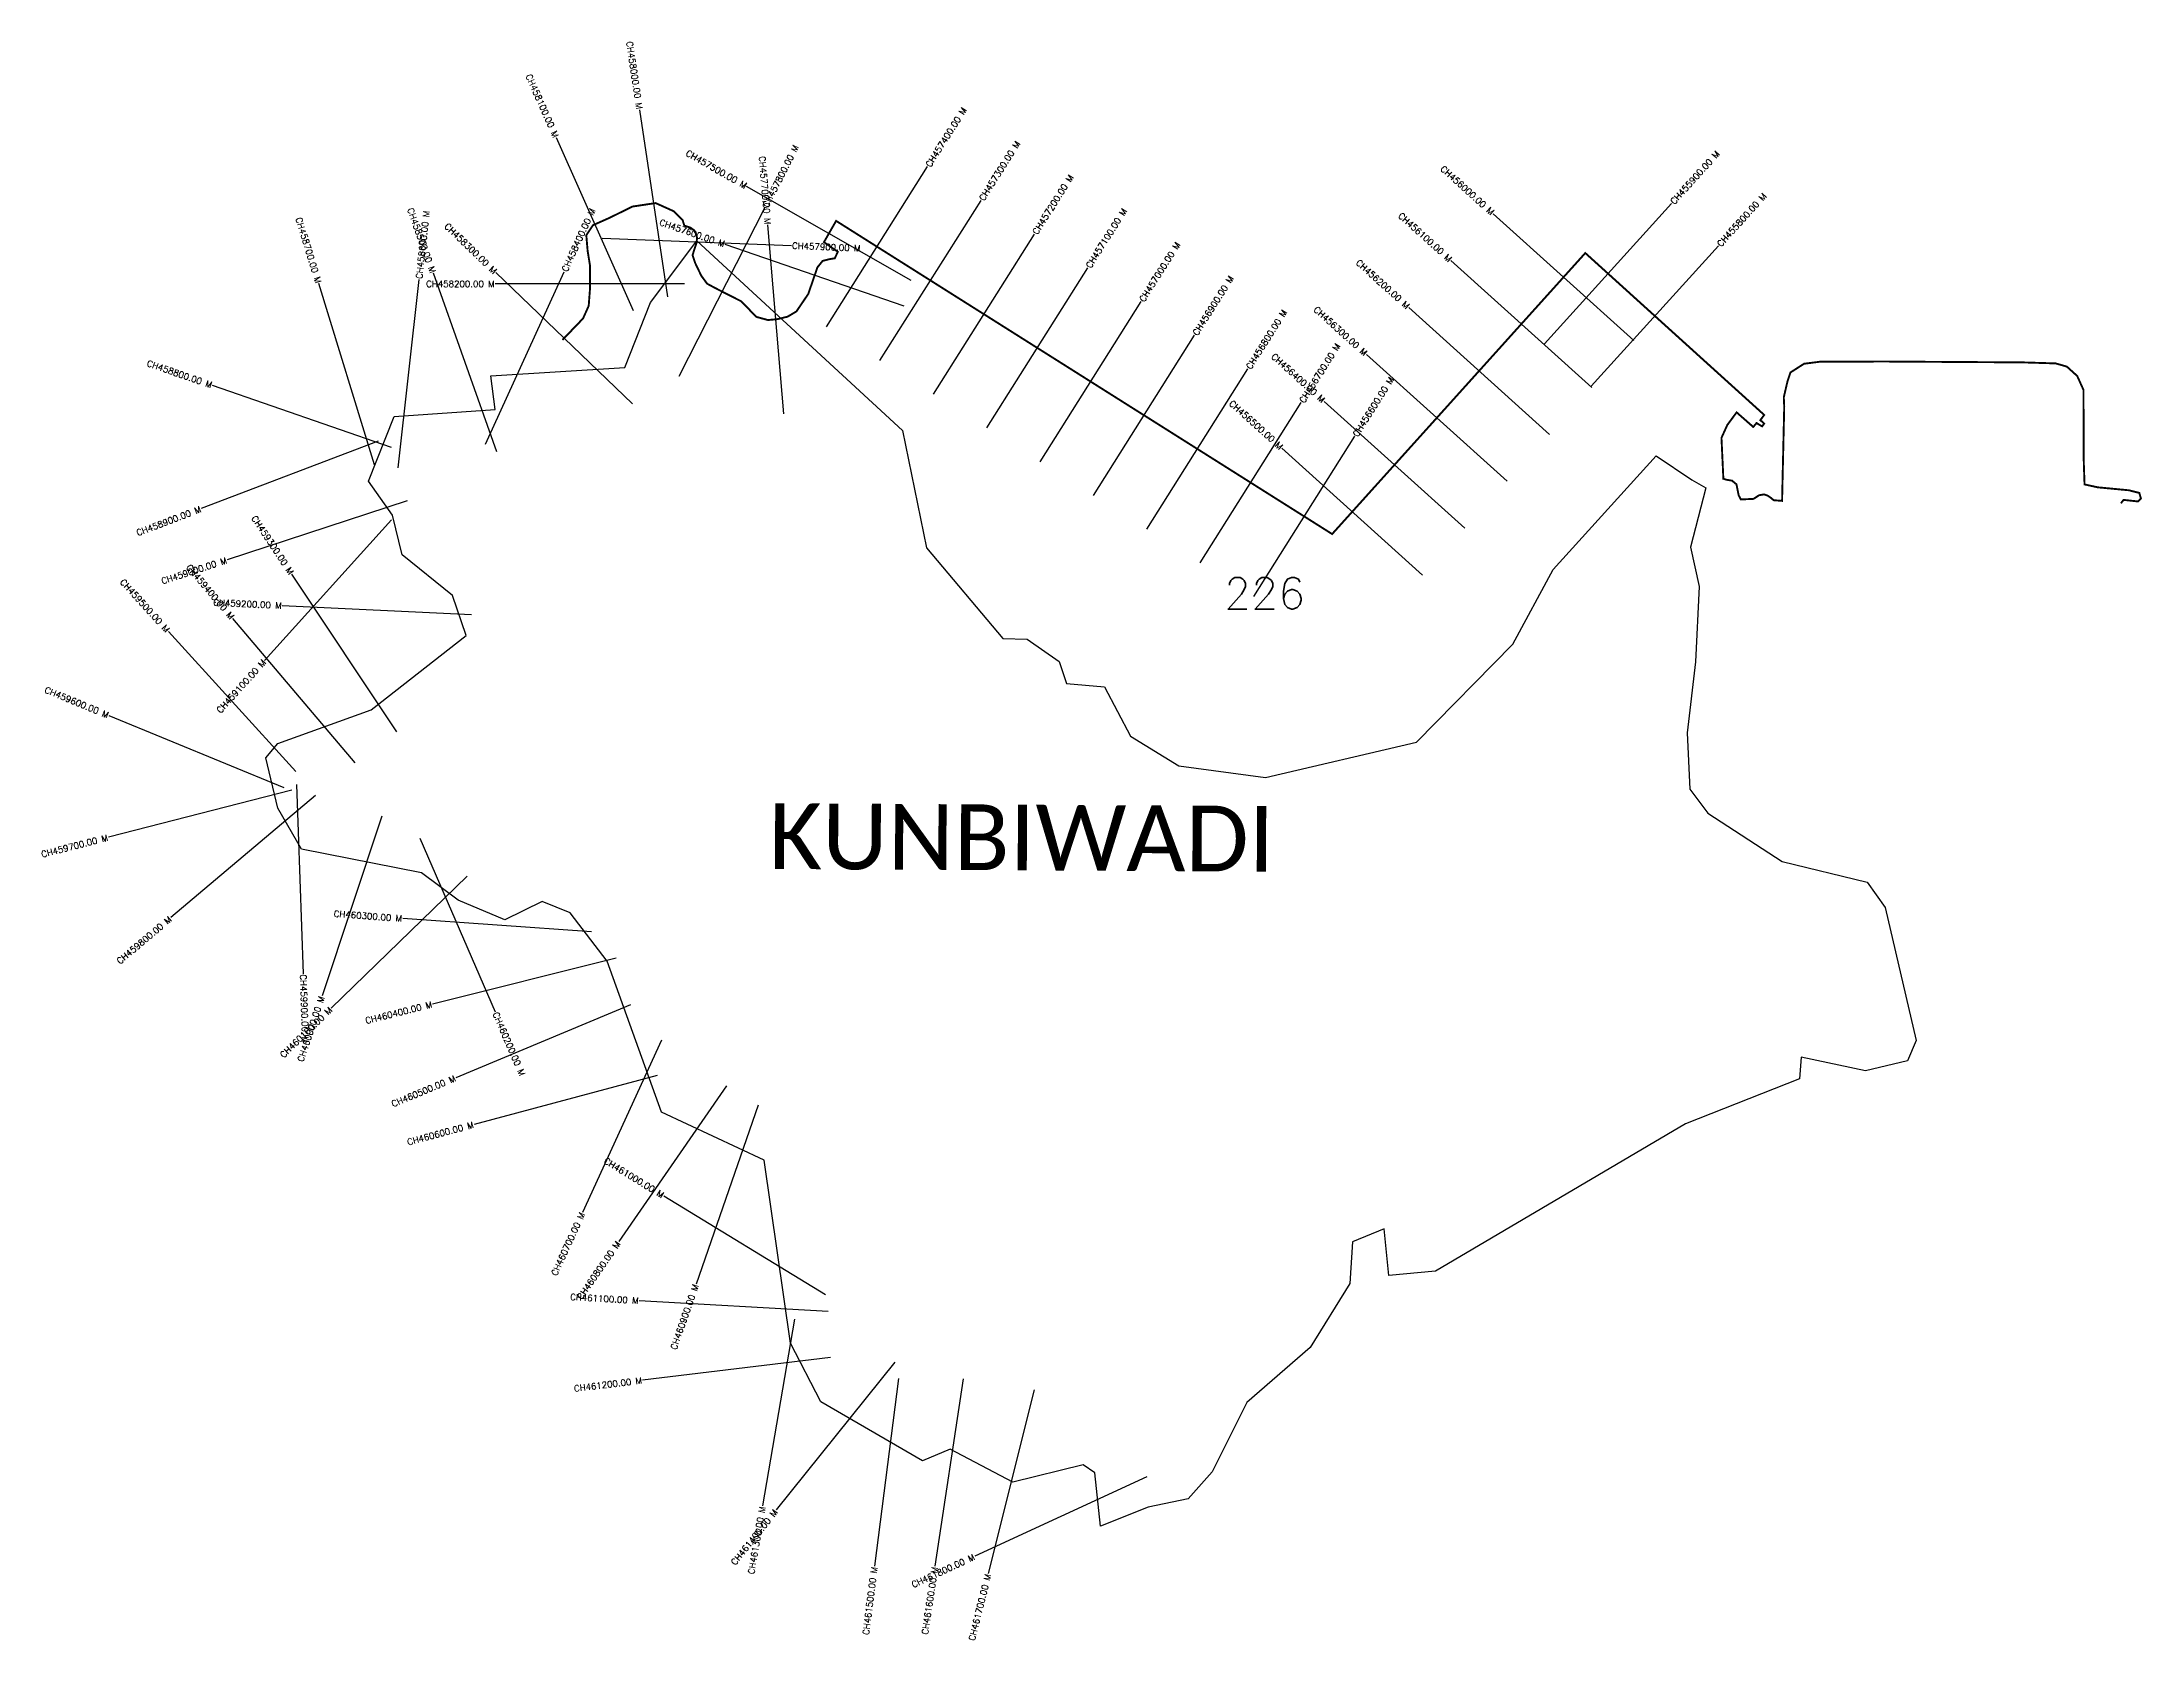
# Model space of a CAD drawing. Header units: metres. Extents: x 307337 to 310664, y 1912146 to 1914676.
import ezdxf
from ezdxf.enums import TextEntityAlignment as Align

# ---------------------------------------------------------------- set-up
doc = ezdxf.new("R2010")
doc.units = ezdxf.units.M
for name, color, linetype in [('ARTIFICIALLY PROTECTED', 4, 'Continuous'), ('CS', 134, 'Continuous'), ('CSMark', 6, 'Continuous'), ('village', 3, 'Continuous'), ('VILLAGE NAME', 250, 'Continuous')]:
    doc.layers.add(name, color=color, linetype=linetype)
doc.styles.get("Standard").update_dxf_attribs({"font": 'simplex.shx'})

msp = doc.modelspace()

# ---------------------------------------------------------------- linework, layer by layer
at = {"color": 6, "flags": 128}
msp.add_lwpolyline([(309894.2, 1914020.4), (309950.8, 1913982.7)], dxfattribs=at)
at = {"layer": 'ARTIFICIALLY PROTECTED', "const_width": 3, "flags": 128}
msp.add_lwpolyline([(310630.3, 1913945.4), (310634.5, 1913950.9), (310657.4, 1913948.4), (310662, 1913953), (310659.5, 1913961.9), (310643, 1913966.1), (310593.5, 1913970.8), (310572.7, 1913975.4), (310571.5, 1914010.5), (310571, 1914125.1), (310561.1, 1914147.1), (310544.6, 1914162), (310527, 1914167), (310475.7, 1914168.6), (310255.9, 1914170), (310153.8, 1914169.7), (310128.5, 1914166.5), (310106.9, 1914152.7), (310102.1, 1914138.3), (310096.3, 1914113.4), (310097, 1914098.4), (310093.6, 1913949.3), (310080.1, 1913950.4), (310077.3, 1913953.1), (310070.8, 1913957.6), (310065.2, 1913959.6), (310057.3, 1913958.3), (310048.4, 1913952.5), (310028.3, 1913951.6), (310024.9, 1913958), (310021.4, 1913975.5), (310014.4, 1913981.3), (310005.5, 1913982.8), (310000.6, 1913984.3), (309997.6, 1914049.2), (310006.9, 1914069.6), (310021.6, 1914089.5), (310047.9, 1914066.4), (310053.2, 1914072.6), (310061.9, 1914067.3), (310065.3, 1914071.6), (310059.2, 1914077.2), (310065.3, 1914085.4), (309781.9, 1914341.8), (309380.9, 1913896.8), (308595.2, 1914392.7), (308575.9, 1914359), (308597.9, 1914343.8), (308593.1, 1914333.5), (308584.8, 1914332.1), (308573.8, 1914329.3), (308565.5, 1914319), (308551.1, 1914277), (308532.3, 1914249.3), (308518.3, 1914241), (308501.9, 1914237), (308487.1, 1914235.7), (308468.8, 1914240.7), (308445, 1914265.3), (308405.7, 1914285.3), (308390.9, 1914293.2), (308381.6, 1914305.9), (308371.9, 1914326.1), (308367.8, 1914338.6), (308369.9, 1914345), (308374.5, 1914359.1), (308374.8, 1914366.7), (308373.4, 1914371.9), (308369.9, 1914378.2), (308364.5, 1914381.9), (308354.9, 1914385.1), (308352, 1914394.1), (308338.2, 1914407.9), (308309.3, 1914420.9), (308272.7, 1914415.4), (308236.2, 1914397.5), (308210.1, 1914385.9), (308199.5, 1914370), (308201.6, 1914345.1), (308205.3, 1914322.4), (308205.3, 1914284.4), (308203.3, 1914258.1), (308194.3, 1914238.1), (308161.8, 1914204.3)], dxfattribs=at)
at = {"layer": 'CS'}
for p, q in [((308328.9, 1914272.2), (308284.1, 1914568.8)), ((308274.1, 1914250.2), (308152.3, 1914524.4)), ((308580, 1914224.9), (308740.2, 1914478.6)), ((308713.9, 1914298.1), (308453.4, 1914447)), ((308346.6, 1914147), (308482.6, 1914414.5)), ((308664.6, 1914171.5), (308824.7, 1914425.2)), ((309858.9, 1914203.3), (309636.1, 1914404.1)), ((309717.3, 1914198), (309918.6, 1914420.4)), ((308512.4, 1914087.3), (308487.1, 1914386.2)), ((308749.2, 1914118.1), (308909.3, 1914371.8)), ((308224.6, 1914365.3), (308524.4, 1914353.6)), ((308703.1, 1914257.7), (308419.4, 1914355.3)), ((309791.4, 1914130.9), (309992.7, 1914353.3)), ((308057.8, 1914027.1), (307957.2, 1914309.7)), ((308039.8, 1914039.3), (308164.4, 1914312.2)), ((308272.6, 1914103.1), (308056.1, 1914310.8)), ((308833.7, 1914064.8), (308993.9, 1914318.5)), ((309792, 1914129), (309569.1, 1914329.8)), ((307863.9, 1914006.6), (307775.8, 1914293.4)), ((307901.7, 1914001.9), (307934.5, 1914300.1)), ((308355.3, 1914292.9), (308055.3, 1914292.9)), ((308918.3, 1914011.4), (309078.4, 1914265.1)), ((309725, 1914054.7), (309502.2, 1914255.5)), ((309002.9, 1913958), (309163, 1914211.7)), ((309658.1, 1913980.4), (309435.2, 1914181.2)), ((309087.4, 1913904.6), (309247.5, 1914158.3)), ((307890.9, 1914033.9), (307607.4, 1914132.1)), ((309172, 1913851.3), (309332.1, 1914105)), ((309591.2, 1913906.1), (309368.3, 1914106.9)), ((307870, 1914044), (307589.7, 1913937.1)), ((309256.6, 1913797.9), (309416.7, 1914051.6)), ((309524.2, 1913831.8), (309301.3, 1914032.7)), ((307915.7, 1913949.5), (307630.6, 1913855.9)), ((307891.1, 1913919.3), (307690, 1913696.7)), ((307899.6, 1913583.8), (307733.3, 1913833.5)), ((308017.7, 1913769), (307718, 1913783.3)), ((307739.6, 1913520.9), (307537.5, 1913742.6)), ((307833.6, 1913534.5), (307639.5, 1913763.3)), ((307720.9, 1913494.8), (307443.6, 1913609.2)), ((307732.9, 1913491.2), (307442.4, 1913416.6)), ((307770.8, 1913482.7), (307541.4, 1913289.4)), ((307740.6, 1913500.4), (307751, 1913200.6)), ((307875.7, 1913450.1), (307780.9, 1913165.5)), ((307935.8, 1913415.4), (308055.1, 1913140.2)), ((308010.8, 1913354.9), (307795.3, 1913146.1)), ((308207.9, 1913266.7), (307908.7, 1913287.9)), ((308246.9, 1913225.3), (307955.8, 1913152.5)), ((308269.5, 1913151.5), (307992.7, 1913035.9)), ((308318.8, 1913095.4), (308193.7, 1912822.7)), ((308311.7, 1913039.2), (308021.8, 1912961.8)), ((308421.7, 1913023), (308250.8, 1912776.4)), ((308471.8, 1912992.6), (308373.3, 1912709.2)), ((308578.2, 1912692.2), (308322.1, 1912848.5)), ((308582.8, 1912665.6), (308283.3, 1912682.8)), ((308529.1, 1912653.7), (308478.8, 1912357.9)), ((308586.5, 1912592.6), (308288.7, 1912556.7)), ((308688, 1912585.4), (308500.2, 1912351.4)), ((308693.9, 1912559.8), (308656, 1912262.2)), ((308796.3, 1912559.1), (308751.8, 1912262.4)), ((308909, 1912541.8), (308836.3, 1912250.7)), ((309087.2, 1912404.1), (308814.9, 1912278.2))]:
    msp.add_line(p, q, dxfattribs=at)
at = {"layer": 'village', "color": 6}
for points in [[(309947.3, 1913492.6, 0), (309976, 1913454.7, 0), (310093.9, 1913378.4, 0), (310228.5, 1913345.5, 0), (310256.7, 1913305.5, 0), (310306.2, 1913094.8, 0), (310292.2, 1913062.7, 0), (310225.5, 1913047, 0), (310123.8, 1913068.3, 0), (310121, 1913034.3, 0), (309940.7, 1912963.1, 0), (309544.4, 1912729.4, 0), (309470.9, 1912722.9, 0), (309463.4, 1912796.6, 0), (309413.4, 1912775.9, 0), (309409.1, 1912710.2, 0), (309346.3, 1912608.9, 0), (309245.8, 1912521.7, 0), (309191.1, 1912411.9, 0), (309152.9, 1912368.8, 0), (309089.5, 1912356.1, 0), (309014, 1912325.9, 0), (309005, 1912410.3, 0), (308986.4, 1912422.9, 0), (308875.2, 1912395.2, 0), (308776, 1912447.6, 0), (308731.8, 1912429, 0), (308571.2, 1912522.7, 0), (308523, 1912615.7, 0), (308481.4, 1912905.3, 0), (308318.7, 1912981.1, 0), (308232.5, 1913220.5, 0), (308173.8, 1913296.8, 0), (308129.6, 1913315.1, 0), (308070.4, 1913285.9, 0), (307996.4, 1913317.2, 0), (307938.3, 1913360.4, 0), (307748.4, 1913397.6, 0), (307710.9, 1913462.6, 0), (307692, 1913542.5, 0), (307711, 1913565.3, 0), (307858.8, 1913618.3, 0), (308009.4, 1913736.3, 0), (307987.3, 1913799.3, 0), (307907.8, 1913864.1, 0), (307892.5, 1913926.7, 0), (307854.5, 1913980.7, 0), (307894.9, 1914082.7, 0), (308054.9, 1914093.8, 0), (308048.2, 1914147.4, 0), (308260.7, 1914160.3, 0), (308301.1, 1914263.3, 0), (308374.7, 1914361.2, 0), (308700.2, 1914060.9, 0), (308738.6, 1913875.1, 0), (308859.3, 1913731.3, 0), (308897.8, 1913730.2, 0), (308948.7, 1913695, 0), (308960, 1913659.9, 0), (309020.3, 1913654.9, 0), (309061.5, 1913576.9, 0), (309137.9, 1913529.7, 0), (309275.3, 1913511.5, 0), (309514.4, 1913567.2, 0), (309667.2, 1913722.6, 0), (309731.1, 1913840.5, 0), (309894.2, 1914020.4, 0)], [(309950.8, 1913982.7, 0), (309972.6, 1913969.9, 0), (309948.6, 1913876, 0), (309962.1, 1913813.8, 0), (309956.5, 1913694.7, 0), (309943.2, 1913581.8, 0), (309947.3, 1913492.6, 0)]]:
    msp.add_polyline3d(points, dxfattribs=at)

# ---------------------------------------------------------------- texts
at = {"insert": (309209.6, 1913828), "char_height": 50, "attachment_point": 1}
msp.add_mtext_dynamic_manual_height_columns('226', width=84.374, gutter_width=1, heights=[74.2], dxfattribs=at)
at = {"layer": 'CSMark'}
for s, rotation, p in [('CH458000.00 M', 278.5854, (308283.9, 1914569.8)), ('CH458100.00 M', 293.9598, (308151.8, 1914525.3)), ('CH457500.00 M', 330.2351, (308452.6, 1914447.5)), ('CH457700.00 M', 274.8408, (308487, 1914387.2)), ('CH456000.00 M', 317.9779, (309635.3, 1914404.8)), ('CH458500.00 M', 289.5993, (307956.8, 1914310.7)), ('CH456100.00 M', 317.9779, (309568.4, 1914330.5)), ('CH458700.00 M', 287.0926, (307775.5, 1914294.3)), ('CH458300.00 M', 316.1748, (308055.4, 1914311.5)), ('CH457600.00 M', 341.004, (308418.5, 1914355.7)), ('CH456200.00 M', 317.9779, (309501.4, 1914256.2)), ('CH456300.00 M', 317.9779, (309434.5, 1914181.9)), ('CH458800.00 M', 340.9054, (307606.5, 1914132.4)), ('CH456400.00 M', 317.9779, (309367.5, 1914107.6)), ('CH456500.00 M', 317.9779, (309300.6, 1914033.3)), ('CH458900.00 M', 20.8736, (307588.8, 1913936.8)), ('CH459300.00 M', 303.6761, (307732.7, 1913834.3)), ('CH459000.00 M', 18.1664, (307629.7, 1913855.6)), ('CH459400.00 M', 310.3094, (307638.8, 1913764)), ('CH459500.00 M', 312.3561, (307536.8, 1913743.3)), ('CH459200.00 M', 357.2644, (307717, 1913783.4)), ('CH459100.00 M', 47.9033, (307689.3, 1913695.9)), ('CH459600.00 M', 337.5965, (307442.6, 1913609.5)), ('CH459700.00 M', 14.3979, (307441.4, 1913416.3)), ('CH459800.00 M', 40.1235, (307540.6, 1913288.7)), ('CH460300.00 M', 355.944, (307907.7, 1913288)), ('CH460100.00 M', 44.0985, (307794.6, 1913145.4)), ('CH460000.00 M', 71.5885, (307780.6, 1913164.5)), ('CH460400.00 M', 14.0388, (307954.9, 1913152.2)), ('CH460500.00 M', 22.6654, (307991.7, 1913035.5)), ('CH460600.00 M', 14.9412, (308020.8, 1912961.6)), ('CH461000.00 M', 328.5995, (308321.3, 1912849)), ('CH460700.00 M', 65.3502, (308193.3, 1912821.8)), ('CH460800.00 M', 55.2842, (308250.2, 1912775.6)), ('CH460900.00 M', 70.8305, (308373, 1912708.3)), ('CH461100.00 M', 356.7108, (308282.3, 1912682.8)), ('CH461200.00 M', 6.8829, (308287.7, 1912556.6)), ('CH461400.00 M', 51.2427, (308499.6, 1912350.6)), ('CH461300.00 M', 80.3446, (308478.6, 1912356.9)), ('CH461800.00 M', 24.8127, (308814, 1912277.8)), ('CH461500.00 M', 82.7429, (308655.8, 1912261.2)), ('CH461600.00 M', 81.4743, (308751.7, 1912261.4)), ('CH461700.00 M', 75.9717, (308836.1, 1912249.8))]:
    msp.add_text(s, height=10, rotation=rotation, dxfattribs=at).set_placement(p, align=Align.MIDDLE_RIGHT)
for s, rotation, p in [('CH457400.00 M', 57.7416, (308740.7, 1914479.4)), ('CH457800.00 M', 63.0569, (308483, 1914415.4)), ('CH457300.00 M', 57.7416, (308825.3, 1914426.1)), ('CH455900.00 M', 47.8577, (309919.3, 1914421.2)), ('CH457200.00 M', 57.7416, (308909.8, 1914372.7)), ('CH455800.00 M', 47.8577, (309993.4, 1914354.1)), ('CH458600.00 M', 83.725, (307934.6, 1914301)), ('CH458400.00 M', 65.4461, (308164.8, 1914313.1)), ('CH457100.00 M', 57.7416, (308994.4, 1914319.3)), ('CH457900.00 M', 357.7667, (308525.4, 1914353.5)), ('CH457000.00 M', 57.7416, (309079, 1914265.9)), ('CH456900.00 M', 57.7416, (309163.5, 1914212.6)), ('CH456800.00 M', 57.7416, (309248.1, 1914159.2)), ('CH456700.00 M', 57.7416, (309332.6, 1914105.8)), ('CH456600.00 M', 57.7416, (309417.2, 1914052.4)), ('CH459900.00 M', 271.983, (307751, 1913199.6)), ('CH460200.00 M', 293.4235, (308055.5, 1913139.2))]:
    msp.add_text(s, height=10, rotation=rotation, dxfattribs=at).set_placement(p, align=Align.MIDDLE_LEFT)
msp.add_text('CH458200.00 M', height=10, dxfattribs=at).set_placement((308054.3, 1914292.9), align=Align.MIDDLE_RIGHT)
at = {"layer": 'VILLAGE NAME', "insert": (308489, 1913470.6), "char_height": 104.042, "attachment_point": 1, "rotation": 359.6762}
msp.add_mtext_dynamic_manual_height_columns('{\\fCalibri|b0|i0|c0|p34;KUNBIWADI}', width=1022.241, gutter_width=520.2, heights=[0], dxfattribs=at)

doc.saveas('drawing.dxf')
